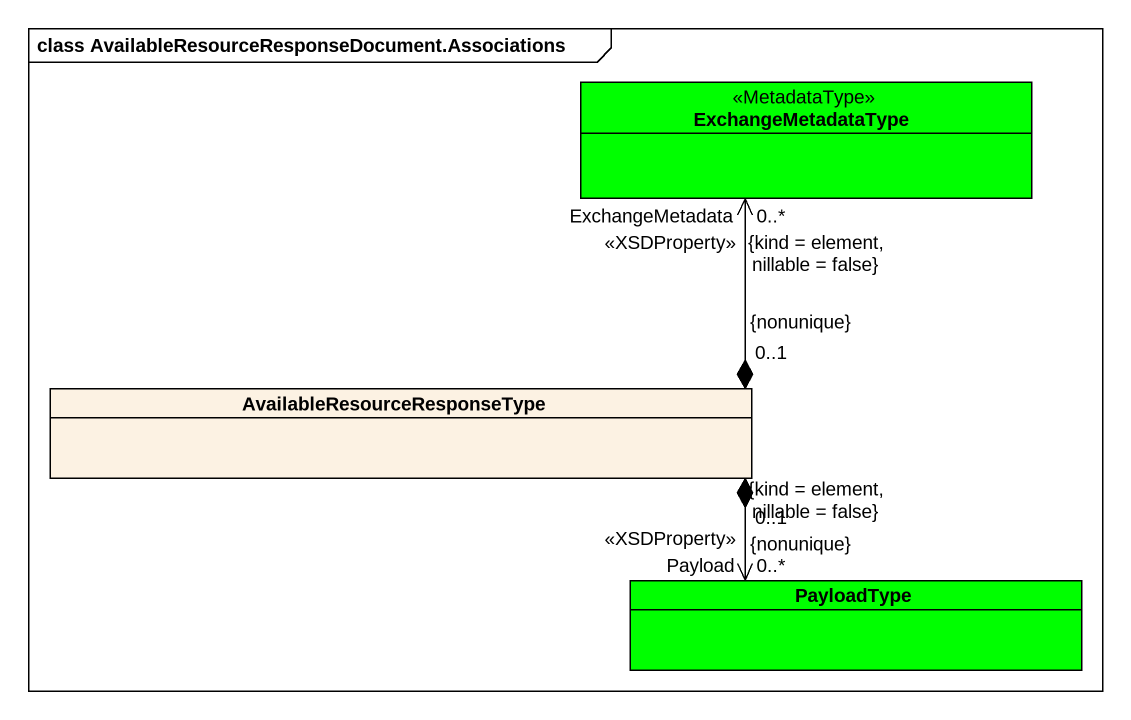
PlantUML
@startuml
mainframe class AvailableResourceResponseDocument.Associations
hide circle
hide empty members
class ExchangeMetadataType <<MetadataType>> #00FF00
class "AvailableResourceResponseType" as AvailableResourceResponseTyp
class PayloadType #00FF00
AvailableResourceResponseTyp "0..1\n{nonunique}" *-up-> "ExchangeMetadata\n<<XSDProperty>>\n0..*\n{kind = element, nillable = false}" ExchangeMetadataType
AvailableResourceResponseTyp "0..1\n{nonunique}" *-right-> "Payload\n<<XSDProperty>>\n0..*\n{kind = element, nillable = false}" PayloadType
@enduml
